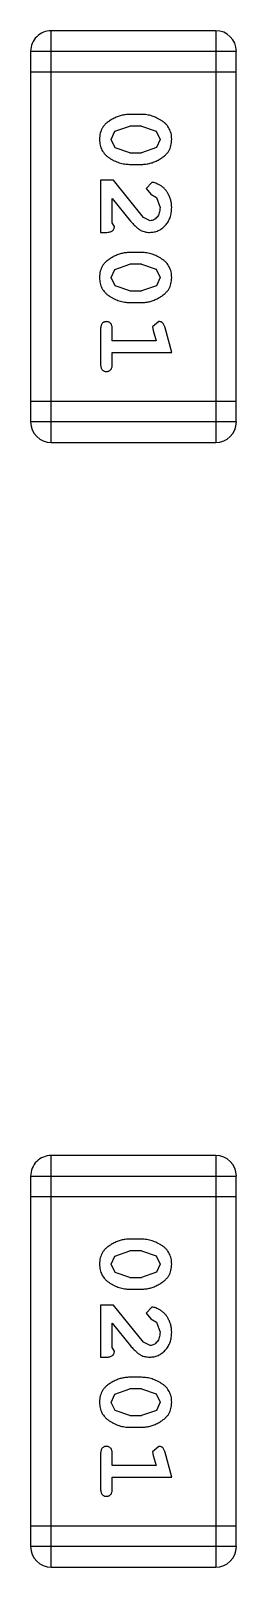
# Model space of a CAD drawing. Header units: inches. Extents: x 246 to 500, y -220 to -17.
# Drawn here: x 470.038 to 470.343, y -158.629 to -156.354 of the extents above; entities that cross this region are included whole.
import ezdxf

# ---------------------------------------------------------------- set-up
doc = ezdxf.new("R2010")
doc.units = ezdxf.units.IN
doc.header["$LTSCALE"] = 1.21
doc.header["$MEASUREMENT"] = 0
doc.layers.get('0').update_dxf_attribs({"linetype": 'CONTINUOUS'})

msp = doc.modelspace()

# ---------------------------------------------------------------- linework, layer by layer
at = {"color": 7, "linetype": 'Continuous'}
for p, q in [((470.3122, -156.354), (470.0683, -156.354)), ((470.0683, -156.9636), (470.0683, -156.354)), ((470.3122, -156.354), (470.3122, -156.9636)), ((470.0378, -156.3844), (470.3426, -156.3844)), ((470.0378, -156.3844), (470.0378, -156.9331)), ((470.3426, -156.9331), (470.3426, -156.3844)), ((470.0378, -156.4149), (470.3426, -156.4149)), ((470.2023, -156.4778), (470.1845, -156.4778)), ((470.1572, -156.5149), (470.1625, -156.5028)), ((470.1625, -156.5028), (470.1848, -156.4951)), ((470.202, -156.4951), (470.1848, -156.4951)), ((470.202, -156.4951), (470.2238, -156.5024)), ((470.2238, -156.5024), (470.2296, -156.5148)), ((470.163, -156.5272), (470.1572, -156.5149)), ((470.1848, -156.5345), (470.163, -156.5272)), ((470.1848, -156.5345), (470.202, -156.5345)), ((470.2243, -156.5269), (470.202, -156.5345)), ((470.2296, -156.5148), (470.2243, -156.5269)), ((470.1845, -156.5518), (470.2023, -156.5518)), ((470.1604, -156.5754), (470.1415, -156.5754)), ((470.1415, -156.5754), (470.1415, -156.6525)), ((470.2053, -156.6304), (470.1604, -156.5754)), ((470.2176, -156.5785), (470.2091, -156.5873)), ((470.1588, -156.6383), (470.1588, -156.6021)), ((470.1588, -156.6021), (470.1858, -156.6357)), ((470.2091, -156.5873), (470.2157, -156.5958)), ((470.2157, -156.5958), (470.2242, -156.6008)), ((470.2242, -156.6008), (470.2296, -156.6157)), ((470.1619, -156.6438), (470.1588, -156.6383)), ((470.215, -156.6352), (470.2053, -156.6304)), ((470.1415, -156.6525), (470.1493, -156.6525)), ((470.2023, -156.6823), (470.1845, -156.6823)), ((470.1572, -156.7194), (470.1625, -156.7073)), ((470.1625, -156.7073), (470.1848, -156.6997)), ((470.202, -156.6997), (470.1848, -156.6997)), ((470.202, -156.6997), (470.2238, -156.7069)), ((470.2238, -156.7069), (470.2296, -156.7193)), ((470.163, -156.7317), (470.1572, -156.7194)), ((470.1848, -156.739), (470.163, -156.7317)), ((470.1848, -156.739), (470.202, -156.739)), ((470.2243, -156.7314), (470.202, -156.739)), ((470.2296, -156.7193), (470.2243, -156.7314)), ((470.1845, -156.7563), (470.2023, -156.7563)), ((470.2278, -156.7846), (470.2186, -156.7925)), ((470.1415, -156.7956), (470.1415, -156.8475)), ((470.1588, -156.8129), (470.1588, -156.7956)), ((470.2186, -156.7925), (470.2196, -156.7979)), ((470.2196, -156.7979), (470.2237, -156.8129)), ((470.2469, -156.8302), (470.237, -156.7936)), ((470.2237, -156.8129), (470.1588, -156.8129)), ((470.1588, -156.8302), (470.2469, -156.8302)), ((470.1588, -156.8475), (470.1588, -156.8302)), ((470.3426, -156.9026), (470.0378, -156.9026)), ((470.3426, -156.9331), (470.0378, -156.9331)), ((470.0683, -156.9636), (470.3122, -156.9636)), ((470.3122, -158.0189), (470.0683, -158.0189)), ((470.0683, -158.6285), (470.0683, -158.0189)), ((470.3122, -158.0189), (470.3122, -158.6285)), ((470.0378, -158.0494), (470.3426, -158.0494)), ((470.0378, -158.0494), (470.0378, -158.598)), ((470.3426, -158.598), (470.3426, -158.0494)), ((470.0378, -158.0799), (470.3426, -158.0799)), ((470.2023, -158.1428), (470.1845, -158.1428)), ((470.1572, -158.1799), (470.1625, -158.1678)), ((470.1625, -158.1678), (470.1848, -158.1601)), ((470.202, -158.1601), (470.1848, -158.1601)), ((470.202, -158.1601), (470.2238, -158.1674)), ((470.2238, -158.1674), (470.2296, -158.1797)), ((470.163, -158.1922), (470.1572, -158.1799)), ((470.1848, -158.1994), (470.163, -158.1922)), ((470.2243, -158.1919), (470.202, -158.1994)), ((470.2296, -158.1797), (470.2243, -158.1919)), ((470.1845, -158.2168), (470.2023, -158.2168)), ((470.1848, -158.1994), (470.202, -158.1994)), ((470.1604, -158.2404), (470.1415, -158.2404)), ((470.1415, -158.2404), (470.1415, -158.3174)), ((470.2053, -158.2954), (470.1604, -158.2404)), ((470.2176, -158.2435), (470.2091, -158.2523)), ((470.2091, -158.2523), (470.2157, -158.2608)), ((470.2157, -158.2608), (470.2242, -158.2658)), ((470.1588, -158.3033), (470.1588, -158.2671)), ((470.1588, -158.2671), (470.1858, -158.3007)), ((470.2242, -158.2658), (470.2296, -158.2806)), ((470.1619, -158.3088), (470.1588, -158.3033)), ((470.215, -158.3001), (470.2053, -158.2954)), ((470.1415, -158.3174), (470.1493, -158.3174)), ((470.2023, -158.3473), (470.1845, -158.3473)), ((470.1572, -158.3844), (470.1625, -158.3723)), ((470.1625, -158.3723), (470.1848, -158.3646)), ((470.202, -158.3646), (470.1848, -158.3646)), ((470.202, -158.3646), (470.2238, -158.3719)), ((470.2238, -158.3719), (470.2296, -158.3842)), ((470.163, -158.3967), (470.1572, -158.3844)), ((470.1848, -158.404), (470.163, -158.3967)), ((470.2243, -158.3964), (470.202, -158.404)), ((470.2296, -158.3842), (470.2243, -158.3964)), ((470.1845, -158.4213), (470.2023, -158.4213)), ((470.1848, -158.404), (470.202, -158.404)), ((470.1415, -158.4606), (470.1415, -158.5125)), ((470.1588, -158.4779), (470.1588, -158.4606)), ((470.2278, -158.4496), (470.2186, -158.4575)), ((470.2186, -158.4575), (470.2196, -158.4629)), ((470.2196, -158.4629), (470.2237, -158.4779)), ((470.2469, -158.4952), (470.237, -158.4586)), ((470.2237, -158.4779), (470.1588, -158.4779)), ((470.1588, -158.4952), (470.2469, -158.4952)), ((470.1588, -158.5125), (470.1588, -158.4952)), ((470.3426, -158.5676), (470.0378, -158.5676)), ((470.3426, -158.598), (470.0378, -158.598)), ((470.0683, -158.6285), (470.3122, -158.6285))]:
    msp.add_line(p, q, dxfattribs=at)
for centre, start, end in [((470.0683, -156.3844), 89.9999, 179.9999), ((470.3122, -156.3844), 359.9999, 89.9999), ((470.0683, -156.9331), 179.9999, 269.9999), ((470.3122, -156.9331), 269.9999, 359.9999), ((470.0683, -158.0494), 89.9999, 179.9999), ((470.3122, -158.0494), 359.9999, 89.9999), ((470.0683, -158.598), 179.9999, 269.9999), ((470.3122, -158.598), 269.9999, 359.9999)]:
    msp.add_arc(centre, 0.0305, start, end, dxfattribs=at)
for points, knots in [([(470.1845, -156.4778), (470.1834, -156.4779), (470.1813, -156.4779), (470.1781, -156.4782), (470.175, -156.4787), (470.1719, -156.4794), (470.1689, -156.4803), (470.1659, -156.4814), (470.1629, -156.4826), (470.16, -156.4841), (470.1573, -156.4857), (470.1548, -156.4873), (470.1525, -156.489), (470.1503, -156.4906), (470.1485, -156.4923), (470.1468, -156.494), (470.1454, -156.4957), (470.1438, -156.4981), (470.1422, -156.5013), (470.1409, -156.5055), (470.14, -156.5101), (470.14, -156.5132), (470.1399, -156.5149)], [0, 0, 0, 0, 0.049886, 0.09882, 0.148132, 0.19689, 0.246038, 0.295176, 0.345305, 0.395692, 0.445312, 0.491875, 0.535813, 0.577009, 0.616081, 0.652689, 0.687585, 0.720206, 0.785062, 0.85223, 0.923759, 1, 1, 1, 1]), ([(470.2469, -156.5146), (470.2468, -156.5132), (470.2468, -156.5104), (470.2461, -156.5063), (470.2449, -156.5025), (470.2434, -156.4989), (470.2413, -156.4956), (470.2388, -156.4925), (470.2358, -156.4898), (470.2324, -156.4873), (470.2288, -156.4851), (470.2251, -156.4832), (470.2214, -156.4815), (470.2177, -156.4802), (470.2139, -156.4791), (470.21, -156.4784), (470.2062, -156.4779), (470.2036, -156.4779), (470.2023, -156.4778)], [0, 0, 0, 0, 0.06692, 0.130834, 0.19258, 0.252759, 0.312631, 0.373411, 0.436359, 0.501894, 0.568244, 0.632472, 0.69556, 0.757163, 0.818592, 0.878885, 0.939235, 1, 1, 1, 1]), ([(470.1399, -156.5149), (470.1399, -156.5163), (470.14, -156.5191), (470.1407, -156.5232), (470.1418, -156.5271), (470.1434, -156.5306), (470.1455, -156.534), (470.148, -156.537), (470.1509, -156.5398), (470.1543, -156.5423), (470.1579, -156.5445), (470.1616, -156.5464), (470.1653, -156.5481), (470.1691, -156.5494), (470.1729, -156.5505), (470.1767, -156.5512), (470.1806, -156.5517), (470.1832, -156.5517), (470.1845, -156.5518)], [0, 0, 0, 0, 0.067217, 0.131051, 0.19272, 0.252824, 0.312745, 0.373449, 0.436041, 0.501494, 0.567761, 0.632087, 0.695096, 0.757109, 0.817993, 0.878657, 0.939311, 1, 1, 1, 1]), ([(470.2023, -156.5518), (470.2033, -156.5518), (470.2055, -156.5517), (470.2087, -156.5514), (470.2118, -156.5509), (470.2149, -156.5502), (470.218, -156.5493), (470.221, -156.5482), (470.2239, -156.5469), (470.2268, -156.5454), (470.2295, -156.5438), (470.2321, -156.5422), (470.2344, -156.5405), (470.2365, -156.5388), (470.2384, -156.5371), (470.24, -156.5354), (470.2415, -156.5337), (470.243, -156.5313), (470.2446, -156.5281), (470.2459, -156.524), (470.2467, -156.5194), (470.2468, -156.5163), (470.2469, -156.5146)], [0, 0, 0, 0, 0.049855, 0.099516, 0.148482, 0.19758, 0.246804, 0.296268, 0.346517, 0.397047, 0.446826, 0.49336, 0.537801, 0.579207, 0.617974, 0.654833, 0.689171, 0.722088, 0.786392, 0.853518, 0.924186, 1, 1, 1, 1]), ([(470.2469, -156.6158), (470.2468, -156.6141), (470.2467, -156.6107), (470.2458, -156.6058), (470.2444, -156.601), (470.2424, -156.5966), (470.24, -156.5924), (470.2371, -156.5888), (470.2339, -156.5856), (470.2303, -156.5831), (470.2267, -156.5811), (470.2234, -156.5797), (470.2204, -156.5787), (470.2185, -156.5786), (470.2176, -156.5785)], [0, 0, 0, 0, 0.098286, 0.193983, 0.289056, 0.384352, 0.477435, 0.566197, 0.652355, 0.737986, 0.818188, 0.887401, 0.94802, 1, 1, 1, 1]), ([(470.2141, -156.6525), (470.2152, -156.6524), (470.2174, -156.6523), (470.2207, -156.6519), (470.2238, -156.6511), (470.2267, -156.6499), (470.2296, -156.6485), (470.2323, -156.6467), (470.2349, -156.6446), (470.2373, -156.6422), (470.2396, -156.6395), (470.2415, -156.6367), (470.2432, -156.6336), (470.2446, -156.6304), (470.2456, -156.627), (470.2464, -156.6234), (470.2468, -156.6197), (470.2468, -156.6171), (470.2469, -156.6158)], [0, 0, 0, 0, 0.060981, 0.120256, 0.178148, 0.236115, 0.293993, 0.352864, 0.413358, 0.476056, 0.539296, 0.602396, 0.665116, 0.728325, 0.792919, 0.859317, 0.928302, 1, 1, 1, 1]), ([(470.2296, -156.6157), (470.2295, -156.6171), (470.2294, -156.6198), (470.2286, -156.6236), (470.2272, -156.627), (470.2253, -156.6298), (470.223, -156.6322), (470.2206, -156.6339), (470.2179, -156.6349), (470.216, -156.6351), (470.215, -156.6352)], [0, 0, 0, 0, 0.156344, 0.299348, 0.4327, 0.561, 0.682299, 0.791883, 0.89611, 1, 1, 1, 1]), ([(470.1493, -156.6525), (470.1504, -156.6524), (470.1524, -156.6524), (470.1551, -156.6519), (470.1573, -156.6513), (470.1591, -156.6502), (470.1604, -156.6489), (470.1613, -156.6474), (470.1618, -156.6457), (470.1619, -156.6444), (470.1619, -156.6438)], [0, 0, 0, 0, 0.1844, 0.34094, 0.473574, 0.586824, 0.690029, 0.789175, 0.890445, 1, 1, 1, 1]), ([(470.1858, -156.6357), (470.1866, -156.6366), (470.1881, -156.6383), (470.1903, -156.6406), (470.1924, -156.6427), (470.1944, -156.6446), (470.1963, -156.6462), (470.198, -156.6476), (470.1997, -156.6487), (470.2017, -156.6498), (470.2043, -156.6509), (470.2074, -156.6518), (470.2107, -156.6524), (470.213, -156.6524), (470.2141, -156.6525)], [0, 0, 0, 0, 0.103002, 0.197728, 0.285279, 0.365235, 0.437224, 0.502446, 0.560545, 0.611446, 0.707576, 0.80349, 0.900532, 1, 1, 1, 1]), ([(470.1845, -156.6823), (470.1834, -156.6824), (470.1813, -156.6824), (470.1781, -156.6827), (470.175, -156.6832), (470.1719, -156.6839), (470.1689, -156.6848), (470.1659, -156.6859), (470.1629, -156.6872), (470.16, -156.6886), (470.1573, -156.6902), (470.1548, -156.6918), (470.1525, -156.6935), (470.1503, -156.6951), (470.1485, -156.6968), (470.1468, -156.6985), (470.1454, -156.7003), (470.1438, -156.7026), (470.1422, -156.7058), (470.1409, -156.71), (470.14, -156.7146), (470.14, -156.7177), (470.1399, -156.7194)], [0, 0, 0, 0, 0.049886, 0.09882, 0.148132, 0.19689, 0.246038, 0.295176, 0.345305, 0.395692, 0.445312, 0.491875, 0.535813, 0.577009, 0.616081, 0.652689, 0.687585, 0.720206, 0.785062, 0.85223, 0.923759, 1, 1, 1, 1]), ([(470.2469, -156.7191), (470.2468, -156.7177), (470.2468, -156.7149), (470.2461, -156.7108), (470.2449, -156.707), (470.2434, -156.7034), (470.2413, -156.7001), (470.2388, -156.6971), (470.2358, -156.6943), (470.2324, -156.6918), (470.2288, -156.6896), (470.2251, -156.6877), (470.2214, -156.686), (470.2177, -156.6847), (470.2139, -156.6836), (470.21, -156.6829), (470.2062, -156.6824), (470.2036, -156.6824), (470.2023, -156.6823)], [0, 0, 0, 0, 0.06692, 0.130834, 0.19258, 0.252759, 0.312631, 0.373411, 0.436359, 0.501894, 0.568244, 0.632472, 0.69556, 0.757163, 0.818592, 0.878885, 0.939235, 1, 1, 1, 1]), ([(470.1399, -156.7194), (470.1399, -156.7208), (470.14, -156.7237), (470.1407, -156.7277), (470.1418, -156.7316), (470.1434, -156.7352), (470.1455, -156.7385), (470.148, -156.7415), (470.1509, -156.7443), (470.1543, -156.7468), (470.1579, -156.749), (470.1616, -156.7509), (470.1653, -156.7526), (470.1691, -156.7539), (470.1729, -156.755), (470.1767, -156.7558), (470.1806, -156.7562), (470.1832, -156.7563), (470.1845, -156.7563)], [0, 0, 0, 0, 0.067217, 0.131051, 0.19272, 0.252824, 0.312745, 0.373449, 0.436041, 0.501494, 0.567761, 0.632087, 0.695096, 0.757109, 0.817993, 0.878657, 0.939311, 1, 1, 1, 1]), ([(470.2023, -156.7563), (470.2033, -156.7563), (470.2055, -156.7562), (470.2087, -156.7559), (470.2118, -156.7554), (470.2149, -156.7547), (470.218, -156.7538), (470.221, -156.7527), (470.2239, -156.7514), (470.2268, -156.7499), (470.2295, -156.7483), (470.2321, -156.7467), (470.2344, -156.745), (470.2365, -156.7433), (470.2384, -156.7416), (470.24, -156.7399), (470.2415, -156.7382), (470.243, -156.7358), (470.2446, -156.7327), (470.2459, -156.7285), (470.2467, -156.7239), (470.2468, -156.7208), (470.2469, -156.7191)], [0, 0, 0, 0, 0.049855, 0.099516, 0.148482, 0.19758, 0.246804, 0.296268, 0.346517, 0.397047, 0.446826, 0.49336, 0.537801, 0.579207, 0.617974, 0.654833, 0.689171, 0.722088, 0.786392, 0.853518, 0.924186, 1, 1, 1, 1]), ([(470.1501, -156.7846), (470.1495, -156.7846), (470.1483, -156.7847), (470.1466, -156.7852), (470.1451, -156.786), (470.1438, -156.7872), (470.1427, -156.7887), (470.142, -156.7907), (470.1415, -156.793), (470.1415, -156.7947), (470.1415, -156.7956)], [0, 0, 0, 0, 0.115051, 0.223278, 0.329269, 0.437893, 0.554681, 0.682591, 0.83103, 1, 1, 1, 1]), ([(470.1588, -156.7956), (470.1588, -156.7947), (470.1587, -156.793), (470.1583, -156.7907), (470.1575, -156.7888), (470.1564, -156.7872), (470.1551, -156.786), (470.1536, -156.7852), (470.1519, -156.7847), (470.1507, -156.7846), (470.1501, -156.7846)], [0, 0, 0, 0, 0.169102, 0.317658, 0.446239, 0.563118, 0.671828, 0.776546, 0.884858, 1, 1, 1, 1]), ([(470.237, -156.7936), (470.2367, -156.7928), (470.2363, -156.7912), (470.2354, -156.7892), (470.2345, -156.7875), (470.2335, -156.7863), (470.2323, -156.7855), (470.231, -156.785), (470.2295, -156.7846), (470.2284, -156.7846), (470.2278, -156.7846)], [0, 0, 0, 0, 0.187321, 0.344927, 0.475328, 0.579604, 0.674244, 0.773631, 0.882025, 1, 1, 1, 1]), ([(470.1415, -156.8475), (470.1415, -156.8484), (470.1415, -156.8501), (470.142, -156.8524), (470.1427, -156.8544), (470.1438, -156.8559), (470.1451, -156.8571), (470.1466, -156.8579), (470.1483, -156.8584), (470.1495, -156.8585), (470.1501, -156.8585)], [0, 0, 0, 0, 0.169012, 0.317488, 0.445429, 0.560977, 0.67065, 0.776666, 0.88492, 1, 1, 1, 1]), ([(470.1501, -156.8585), (470.1507, -156.8585), (470.1519, -156.8584), (470.1536, -156.8579), (470.1551, -156.8571), (470.1564, -156.8559), (470.1575, -156.8544), (470.1583, -156.8524), (470.1587, -156.8501), (470.1588, -156.8484), (470.1588, -156.8475)], [0, 0, 0, 0, 0.11517, 0.223509, 0.328254, 0.438012, 0.553651, 0.682263, 0.830856, 1, 1, 1, 1]), ([(470.1845, -158.1428), (470.1834, -158.1428), (470.1813, -158.1429), (470.1781, -158.1432), (470.175, -158.1437), (470.1719, -158.1444), (470.1689, -158.1452), (470.1659, -158.1464), (470.1629, -158.1476), (470.16, -158.1491), (470.1573, -158.1507), (470.1548, -158.1523), (470.1524, -158.1539), (470.1503, -158.1556), (470.1485, -158.1573), (470.1468, -158.159), (470.1454, -158.1607), (470.1438, -158.1631), (470.1422, -158.1663), (470.1409, -158.1705), (470.14, -158.175), (470.1399, -158.1782), (470.1399, -158.1799)], [0, 0, 0, 0, 0.049886, 0.09882, 0.148132, 0.19689, 0.246038, 0.295176, 0.345305, 0.395692, 0.445312, 0.491875, 0.535813, 0.577009, 0.616081, 0.652689, 0.687585, 0.720206, 0.785062, 0.85223, 0.923759, 1, 1, 1, 1]), ([(470.2469, -158.1796), (470.2468, -158.1782), (470.2468, -158.1754), (470.246, -158.1713), (470.2449, -158.1674), (470.2433, -158.1639), (470.2413, -158.1606), (470.2388, -158.1575), (470.2358, -158.1547), (470.2324, -158.1523), (470.2288, -158.1501), (470.2251, -158.1481), (470.2214, -158.1465), (470.2177, -158.1452), (470.2139, -158.1441), (470.21, -158.1434), (470.2062, -158.1429), (470.2036, -158.1428), (470.2023, -158.1428)], [0, 0, 0, 0, 0.06692, 0.130834, 0.19258, 0.252759, 0.312631, 0.373411, 0.436359, 0.501894, 0.568244, 0.632472, 0.69556, 0.757163, 0.818592, 0.878885, 0.939235, 1, 1, 1, 1]), ([(470.1399, -158.1799), (470.1399, -158.1813), (470.14, -158.1841), (470.1407, -158.1882), (470.1418, -158.192), (470.1434, -158.1956), (470.1455, -158.199), (470.148, -158.202), (470.1509, -158.2048), (470.1543, -158.2072), (470.1579, -158.2094), (470.1616, -158.2114), (470.1653, -158.2131), (470.1691, -158.2144), (470.1729, -158.2154), (470.1767, -158.2162), (470.1806, -158.2167), (470.1832, -158.2167), (470.1845, -158.2168)], [0, 0, 0, 0, 0.067217, 0.131051, 0.19272, 0.252824, 0.312745, 0.373449, 0.436041, 0.501494, 0.567761, 0.632087, 0.695096, 0.757109, 0.817993, 0.878657, 0.939311, 1, 1, 1, 1]), ([(470.2023, -158.2168), (470.2033, -158.2167), (470.2055, -158.2167), (470.2087, -158.2164), (470.2118, -158.2159), (470.2149, -158.2152), (470.218, -158.2143), (470.221, -158.2132), (470.2239, -158.2119), (470.2268, -158.2104), (470.2295, -158.2088), (470.2321, -158.2071), (470.2344, -158.2055), (470.2365, -158.2038), (470.2384, -158.2021), (470.24, -158.2004), (470.2415, -158.1987), (470.243, -158.1963), (470.2446, -158.1931), (470.2459, -158.189), (470.2467, -158.1844), (470.2468, -158.1812), (470.2469, -158.1796)], [0, 0, 0, 0, 0.049855, 0.099516, 0.148482, 0.19758, 0.246804, 0.296268, 0.346517, 0.397047, 0.446826, 0.49336, 0.537801, 0.579207, 0.617974, 0.654833, 0.689171, 0.722088, 0.786392, 0.853518, 0.924186, 1, 1, 1, 1]), ([(470.2469, -158.2808), (470.2468, -158.2791), (470.2467, -158.2757), (470.2458, -158.2708), (470.2444, -158.266), (470.2424, -158.2615), (470.24, -158.2574), (470.2371, -158.2537), (470.2339, -158.2506), (470.2303, -158.2481), (470.2267, -158.2461), (470.2234, -158.2446), (470.2204, -158.2437), (470.2184, -158.2436), (470.2176, -158.2435)], [0, 0, 0, 0, 0.098286, 0.193983, 0.289056, 0.384352, 0.477435, 0.566197, 0.652355, 0.737986, 0.818188, 0.887401, 0.94802, 1, 1, 1, 1]), ([(470.2141, -158.3174), (470.2152, -158.3174), (470.2174, -158.3173), (470.2207, -158.3169), (470.2238, -158.316), (470.2267, -158.3149), (470.2296, -158.3134), (470.2323, -158.3117), (470.2349, -158.3096), (470.2373, -158.3072), (470.2396, -158.3045), (470.2415, -158.3017), (470.2432, -158.2986), (470.2446, -158.2954), (470.2456, -158.292), (470.2464, -158.2884), (470.2468, -158.2846), (470.2468, -158.2821), (470.2469, -158.2808)], [0, 0, 0, 0, 0.060981, 0.120256, 0.178148, 0.236115, 0.293993, 0.352864, 0.413358, 0.476056, 0.539296, 0.602396, 0.665116, 0.728325, 0.792919, 0.859317, 0.928302, 1, 1, 1, 1]), ([(470.2296, -158.2806), (470.2295, -158.282), (470.2294, -158.2847), (470.2286, -158.2886), (470.2272, -158.2919), (470.2253, -158.2948), (470.223, -158.2971), (470.2206, -158.2989), (470.2178, -158.2999), (470.216, -158.3001), (470.215, -158.3001)], [0, 0, 0, 0, 0.156344, 0.299348, 0.4327, 0.561, 0.682299, 0.791883, 0.89611, 1, 1, 1, 1]), ([(470.1493, -158.3174), (470.1504, -158.3174), (470.1524, -158.3174), (470.1551, -158.3169), (470.1573, -158.3163), (470.1591, -158.3152), (470.1604, -158.3139), (470.1613, -158.3124), (470.1618, -158.3106), (470.1619, -158.3094), (470.1619, -158.3088)], [0, 0, 0, 0, 0.1844, 0.34094, 0.473574, 0.586824, 0.690029, 0.789175, 0.890445, 1, 1, 1, 1]), ([(470.1858, -158.3007), (470.1866, -158.3016), (470.1881, -158.3032), (470.1903, -158.3056), (470.1924, -158.3077), (470.1944, -158.3096), (470.1963, -158.3112), (470.198, -158.3126), (470.1997, -158.3137), (470.2017, -158.3148), (470.2043, -158.3159), (470.2074, -158.3168), (470.2107, -158.3173), (470.213, -158.3174), (470.2141, -158.3174)], [0, 0, 0, 0, 0.103002, 0.197728, 0.285279, 0.365235, 0.437224, 0.502446, 0.560545, 0.611446, 0.707576, 0.80349, 0.900532, 1, 1, 1, 1]), ([(470.1845, -158.3473), (470.1834, -158.3473), (470.1813, -158.3474), (470.1781, -158.3477), (470.175, -158.3482), (470.1719, -158.3489), (470.1689, -158.3497), (470.1659, -158.3509), (470.1629, -158.3521), (470.16, -158.3536), (470.1573, -158.3552), (470.1548, -158.3568), (470.1524, -158.3585), (470.1503, -158.3601), (470.1485, -158.3618), (470.1468, -158.3635), (470.1454, -158.3652), (470.1438, -158.3676), (470.1422, -158.3708), (470.1409, -158.375), (470.14, -158.3795), (470.1399, -158.3827), (470.1399, -158.3844)], [0, 0, 0, 0, 0.049886, 0.09882, 0.148132, 0.19689, 0.246038, 0.295176, 0.345305, 0.395692, 0.445312, 0.491875, 0.535813, 0.577009, 0.616081, 0.652689, 0.687585, 0.720206, 0.785062, 0.85223, 0.923759, 1, 1, 1, 1]), ([(470.2469, -158.3841), (470.2468, -158.3827), (470.2468, -158.3799), (470.246, -158.3758), (470.2449, -158.372), (470.2433, -158.3684), (470.2413, -158.3651), (470.2388, -158.362), (470.2358, -158.3592), (470.2324, -158.3568), (470.2288, -158.3546), (470.2251, -158.3527), (470.2214, -158.351), (470.2177, -158.3497), (470.2139, -158.3486), (470.21, -158.3479), (470.2062, -158.3474), (470.2036, -158.3474), (470.2023, -158.3473)], [0, 0, 0, 0, 0.06692, 0.130834, 0.19258, 0.252759, 0.312631, 0.373411, 0.436359, 0.501894, 0.568244, 0.632472, 0.69556, 0.757163, 0.818592, 0.878885, 0.939235, 1, 1, 1, 1]), ([(470.1399, -158.3844), (470.1399, -158.3858), (470.14, -158.3886), (470.1407, -158.3927), (470.1418, -158.3966), (470.1434, -158.4001), (470.1455, -158.4035), (470.148, -158.4065), (470.1509, -158.4093), (470.1543, -158.4118), (470.1579, -158.414), (470.1616, -158.4159), (470.1653, -158.4176), (470.1691, -158.4189), (470.1729, -158.42), (470.1767, -158.4207), (470.1806, -158.4212), (470.1832, -158.4212), (470.1845, -158.4213)], [0, 0, 0, 0, 0.067217, 0.131051, 0.19272, 0.252824, 0.312745, 0.373449, 0.436041, 0.501494, 0.567761, 0.632087, 0.695096, 0.757109, 0.817993, 0.878657, 0.939311, 1, 1, 1, 1]), ([(470.2023, -158.4213), (470.2033, -158.4212), (470.2055, -158.4212), (470.2087, -158.4209), (470.2118, -158.4204), (470.2149, -158.4197), (470.218, -158.4188), (470.221, -158.4177), (470.2239, -158.4164), (470.2268, -158.4149), (470.2295, -158.4133), (470.2321, -158.4117), (470.2344, -158.41), (470.2365, -158.4083), (470.2384, -158.4066), (470.24, -158.4049), (470.2415, -158.4032), (470.243, -158.4008), (470.2446, -158.3976), (470.2459, -158.3935), (470.2467, -158.3889), (470.2468, -158.3858), (470.2469, -158.3841)], [0, 0, 0, 0, 0.049855, 0.099516, 0.148482, 0.19758, 0.246804, 0.296268, 0.346517, 0.397047, 0.446826, 0.49336, 0.537801, 0.579207, 0.617974, 0.654833, 0.689171, 0.722088, 0.786392, 0.853518, 0.924186, 1, 1, 1, 1]), ([(470.1501, -158.4496), (470.1495, -158.4496), (470.1483, -158.4497), (470.1466, -158.4502), (470.1451, -158.451), (470.1438, -158.4522), (470.1427, -158.4537), (470.142, -158.4557), (470.1415, -158.458), (470.1415, -158.4597), (470.1415, -158.4606)], [0, 0, 0, 0, 0.115051, 0.223278, 0.329269, 0.437893, 0.554681, 0.682591, 0.83103, 1, 1, 1, 1]), ([(470.1588, -158.4606), (470.1588, -158.4597), (470.1587, -158.458), (470.1583, -158.4557), (470.1575, -158.4537), (470.1564, -158.4522), (470.1551, -158.451), (470.1536, -158.4502), (470.1519, -158.4497), (470.1507, -158.4496), (470.1501, -158.4496)], [0, 0, 0, 0, 0.169102, 0.317658, 0.446239, 0.563118, 0.671828, 0.776546, 0.884858, 1, 1, 1, 1]), ([(470.237, -158.4586), (470.2367, -158.4578), (470.2363, -158.4562), (470.2354, -158.4541), (470.2345, -158.4525), (470.2335, -158.4513), (470.2323, -158.4505), (470.231, -158.45), (470.2295, -158.4496), (470.2284, -158.4496), (470.2278, -158.4496)], [0, 0, 0, 0, 0.187321, 0.344927, 0.475328, 0.579604, 0.674244, 0.773631, 0.882025, 1, 1, 1, 1]), ([(470.1415, -158.5125), (470.1415, -158.5134), (470.1415, -158.5151), (470.142, -158.5174), (470.1427, -158.5194), (470.1438, -158.5209), (470.1451, -158.5221), (470.1466, -158.5229), (470.1483, -158.5234), (470.1495, -158.5235), (470.1501, -158.5235)], [0, 0, 0, 0, 0.169012, 0.317488, 0.445429, 0.560977, 0.67065, 0.776666, 0.88492, 1, 1, 1, 1]), ([(470.1501, -158.5235), (470.1507, -158.5235), (470.1519, -158.5234), (470.1536, -158.5229), (470.1551, -158.5221), (470.1564, -158.5209), (470.1575, -158.5194), (470.1583, -158.5174), (470.1587, -158.5151), (470.1588, -158.5134), (470.1588, -158.5125)], [0, 0, 0, 0, 0.11517, 0.223509, 0.328254, 0.438012, 0.553651, 0.682263, 0.830856, 1, 1, 1, 1])]:
    msp.add_open_spline(points, degree=3, knots=knots, dxfattribs=at)

doc.saveas('drawing.dxf')
